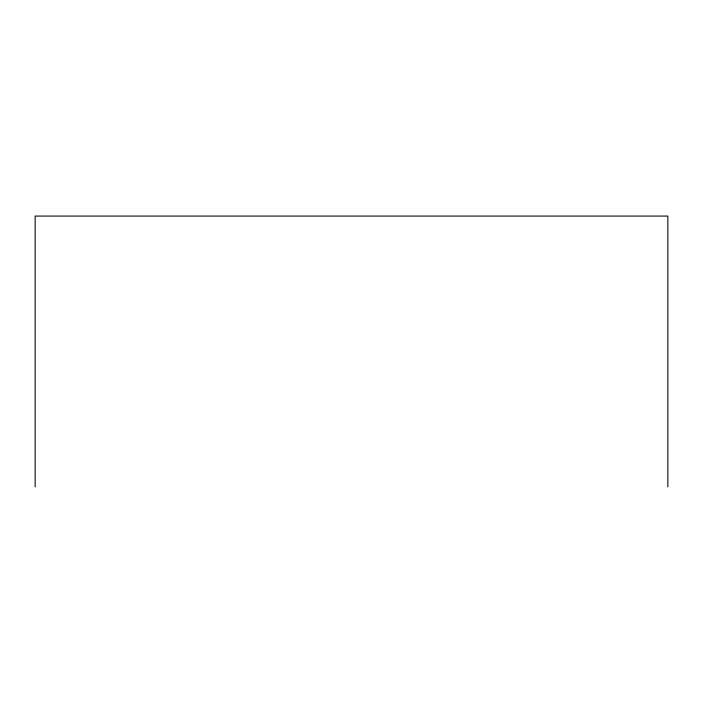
<?xml version="1.0" encoding="UTF-8"?>
<svg xmlns="http://www.w3.org/2000/svg" width="703" height="703" viewBox="0 0 703 703"><rect width="100%" height="100%" fill="white"/><g stroke="black" fill="none" stroke-linecap="round" stroke-linejoin="round"><path stroke-width="1.05" d="M667.85 486.924L667.85 216.076L35.15 216.076L35.15 486.924"/></g></svg>
